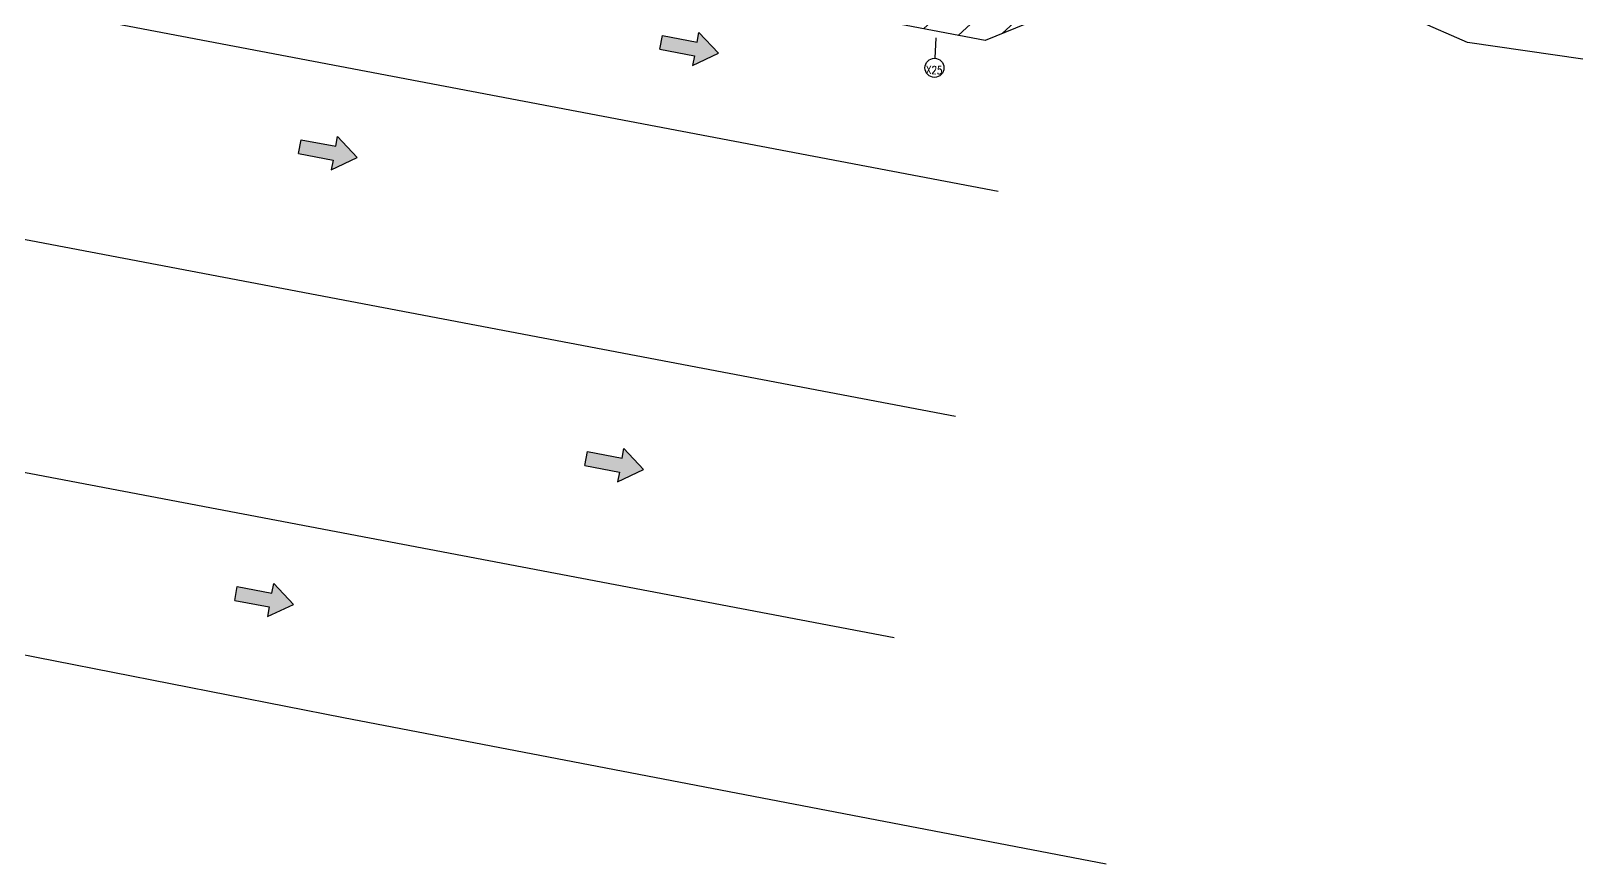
# Model space of a CAD drawing. Extents: x -678889171 to 586587, y -792238163 to 335485.
# Drawn here: x -678751703 to -678683264, y -792236528 to -792199813 of the extents above; entities that cross this region are included whole.
import ezdxf
from ezdxf.enums import TextEntityAlignment as Align

# ---------------------------------------------------------------- set-up
doc = ezdxf.new("R2010")
doc.units = 0
doc.header["$MEASUREMENT"] = 0
doc.layers.get('0').update_dxf_attribs({"color": 8})
for name, color, linetype in [('A-ANNO-LEGN', 252, 'Continuous'), ('A-FLOR-PATT', 252, 'Continuous'), ('A-WALL', 252, 'Continuous'), ('XR-Axis$0$A-GRID-LINE-OUT', 252, 'Continuous')]:
    doc.layers.add(name, color=color, linetype=linetype)
doc.styles.add('Ground floor Towers$0$$Bas01-Rname$0$EN-SC', font='swissc.ttf')
doc.styles.add('Ground floor Towers$0$$Bas01-Rname$0$EN-SCL', font='swisscl.ttf')
doc.styles.add('Ground floor Towers$0$04-Ground Floor$0$V2-lower ground$0$LEVEL  FOR LICENSE LOWER GR$0$$LG- LEVEL$0$AR-SR', font='sarb.shx')
doc.styles.add('XR-Axis$0$MEDAD-E-TEXT', font='romans.shx', dxfattribs={"width": 0.8, "height": 1.8})

# ---------------------------------------------------------------- blocks, each defined once
blk = doc.blocks.new('*U183')
blk.add_circle((0, 0), 4.2)
at = {"layer": 'XR-Axis$0$A-GRID-LINE-OUT'}
blk.add_line((0, 13.2), (0, 4.2), dxfattribs=at)
at = {"style": 'XR-Axis$0$MEDAD-E-TEXT', "width": 0.8, "flags": 4}
for height, p in [(3.5, (-0.07, -0.98)), (1.8, (-0.07, 2.54))]:
    blk.add_attdef('00', text='', height=height, dxfattribs=at).set_placement(p, align=Align.MIDDLE_CENTER)
blk = doc.blocks.new('GR')
at = {"layer": 'A-FLOR-PATT'}
h = blk.add_hatch(color=256, dxfattribs=at)
h.dxf.hatch_style = 1
h.paths.add_polyline_path([(82346, -12419), (82282, -12849), (80744, -12621), (80653, -13236), (82191, -13464), (82127, -13894), (83247, -13306)])
h = blk.add_hatch(color=256, dxfattribs=at)
h.dxf.hatch_style = 1
h.paths.add_polyline_path([(66614, -17656), (66551, -18086), (65013, -17858), (64922, -18473), (66459, -18701), (66396, -19131), (67516, -18543)])
h = blk.add_hatch(color=256, dxfattribs=at)
h.dxf.hatch_style = 1
h.paths.add_polyline_path([(79786, -30885), (79722, -31315), (78185, -31087), (78093, -31702), (79631, -31930), (79567, -32360), (80687, -31772)])
h = blk.add_hatch(color=256, dxfattribs=at)
h.dxf.hatch_style = 1
h.paths.add_polyline_path([(64601, -37451), (64538, -37881), (63000, -37653), (62909, -38269), (64446, -38496), (64383, -38926), (65503, -38338)])
for p, q in [((-37994, 943), (95815, -18883)), ((-39473, -9037), (94336, -28863)), ((116230, -11483), (113974, -10617)), ((121349, -12019), (116230, -11483)), ((80653, -13236, 306912), (80744, -12621, 306912)), ((80744, -12621, 306912), (82282, -12849, 306912)), ((82282, -12849, 306912), (82346, -12419, 306912)), ((82346, -12419, 306912), (83247, -13306, 306912)), ((80653, -13236, 306912), (82191, -13464, 306912)), ((82127, -13894, 306912), (83247, -13306, 306912)), ((82191, -13464, 306912), (82127, -13894, 306912)), ((66551, -18086, 306912), (66614, -17656, 306912)), ((66614, -17656, 306912), (67516, -18543, 306912)), ((64922, -18473, 306912), (65013, -17858, 306912)), ((64922, -18473, 306912), (66459, -18701, 306912)), ((65013, -17858, 306912), (66551, -18086, 306912)), ((-41774, -18895), (92035, -38721)), ((66396, -19131, 306912), (67516, -18543, 306912)), ((66459, -18701, 306912), (66396, -19131, 306912)), ((-12710, -30715), (67906, -43240)), ((-12710, -30715), (67906, -43240)), ((78093, -31702, 306912), (78185, -31087, 306912)), ((78185, -31087, 306912), (79722, -31315, 306912)), ((79722, -31315, 306912), (79786, -30885, 306912)), ((79786, -30885, 306912), (80687, -31772, 306912)), ((78093, -31702, 306912), (79631, -31930, 306912)), ((79567, -32360, 306912), (80687, -31772, 306912)), ((79631, -31930, 306912), (79567, -32360, 306912)), ((64538, -37881, 306912), (64601, -37451, 306912)), ((64601, -37451, 306912), (65503, -38338, 306912)), ((62909, -38269, 306912), (63000, -37653, 306912)), ((62909, -38269, 306912), (64446, -38496, 306912)), ((63000, -37653, 306912), (64538, -37881, 306912)), ((64383, -38926, 306912), (65503, -38338, 306912)), ((64446, -38496, 306912), (64383, -38926, 306912)), ((67906, -43240), (101774, -48318)), ((67906, -43240), (101774, -48318))]:
    blk.add_line(p, q, dxfattribs=at)
ref = blk.add_blockref('*U183', (92790, -13560), dxfattribs=dict(at, xscale=100, yscale=100, zscale=100))
ref.add_attrib('00', 'X25', dxfattribs={"layer": '0', "height": 353, "style": 'XR-Axis$0$MEDAD-E-TEXT', "width": 0.8}).set_placement((92783, -13658), align=Align.MIDDLE_CENTER)
at = {"layer": 'A-FLOR-PATT', "style": 'Ground floor Towers$0$04-Ground Floor$0$V2-lower ground$0$LEVEL  FOR LICENSE LOWER GR$0$$LG- LEVEL$0$AR-SR', "flags": 12}
for tag, p in [('L', (30296, 72860)), ('P', (30238, 72204))]:
    blk.add_attdef(tag, text='', height=500, dxfattribs=at).set_placement(p, align=Align.RIGHT)
at = {"layer": 'A-FLOR-PATT'}
for tag, p, height, style in [('N', (85492, 56633), 250, 'Ground floor Towers$0$$Bas01-Rname$0$EN-SC'), ('N', (89389, 56633), 250, 'Ground floor Towers$0$$Bas01-Rname$0$EN-SC'), ('N', (94598, 56633), 250, 'Ground floor Towers$0$$Bas01-Rname$0$EN-SC'), ('SN', (85299, 56025), 200, 'Ground floor Towers$0$$Bas01-Rname$0$EN-SCL'), ('AN', (85923, 56313), 200, 'Ground floor Towers$0$$Bas01-Rname$0$EN-SCL'), ('F', (85927, 56009), 200, 'Ground floor Towers$0$$Bas01-Rname$0$EN-SCL'), ('SN', (89197, 56025), 200, 'Ground floor Towers$0$$Bas01-Rname$0$EN-SCL'), ('AN', (89820, 56313), 200, 'Ground floor Towers$0$$Bas01-Rname$0$EN-SCL'), ('F', (89824, 56009), 200, 'Ground floor Towers$0$$Bas01-Rname$0$EN-SCL'), ('SN', (94405, 56025), 200, 'Ground floor Towers$0$$Bas01-Rname$0$EN-SCL'), ('AN', (95028, 56313), 200, 'Ground floor Towers$0$$Bas01-Rname$0$EN-SCL'), ('F', (95032, 56009), 200, 'Ground floor Towers$0$$Bas01-Rname$0$EN-SCL')]:
    blk.add_attdef(tag, p, '', height=height, dxfattribs=dict(at, style=style))
at = {"layer": 'A-FLOR-PATT', "style": 'Ground floor Towers$0$$Bas01-Rname$0$EN-SCL', "width": 0.8}
for p in [(85305, 56295), (89202, 56295), (94411, 56295)]:
    blk.add_attdef('FN', p, '', height=250, dxfattribs=at)

msp = doc.modelspace()

# ---------------------------------------------------------------- block references
at = {"layer": 'A-WALL', "rotation": 357.6731745000001}
msp.add_blockref('GR', (-678804025.1, -792184118.5, -212772), dxfattribs=at)

# ---------------------------------------------------------------- next in the draw order: hatches: boundary and pattern name
at = {"layer": 'A-ANNO-LEGN'}
h = msp.add_hatch(dxfattribs=at)
h.set_pattern_fill('ANSI31', color=256, scale=10000, angle=-2.326826)
h.set_pattern_definition([(42.67317, (-679564563.7, -792179516.5), (-847.2694, 919.04), [])])
h.paths.add_polyline_path([(-678777672.9, -792179735.1), (-678770187.1, -792139007.1), (-678733063.7, -792148537.2), (-678731444, -792108675.1), (-678688692.2, -792110162.1), (-678692240, -792193145.5), (-678709626, -792200229.2), (-678779081.8, -792187036.6)])

# ---------------------------------------------------------------- next in the draw order: linework, layer by layer
at = {"layer": 'A-ANNO-LEGN', "elevation": -212772}
msp.add_lwpolyline([(-678777672.9, -792179735.1), (-678770187.1, -792139007.1), (-678733063.7, -792148537.2), (-678731444, -792108675.1), (-678688692.2, -792110162.1), (-678692240, -792193145.5), (-678709626, -792200229.2), (-678779081.8, -792187036.6)], close=True, dxfattribs=at)

doc.saveas('drawing.dxf')
